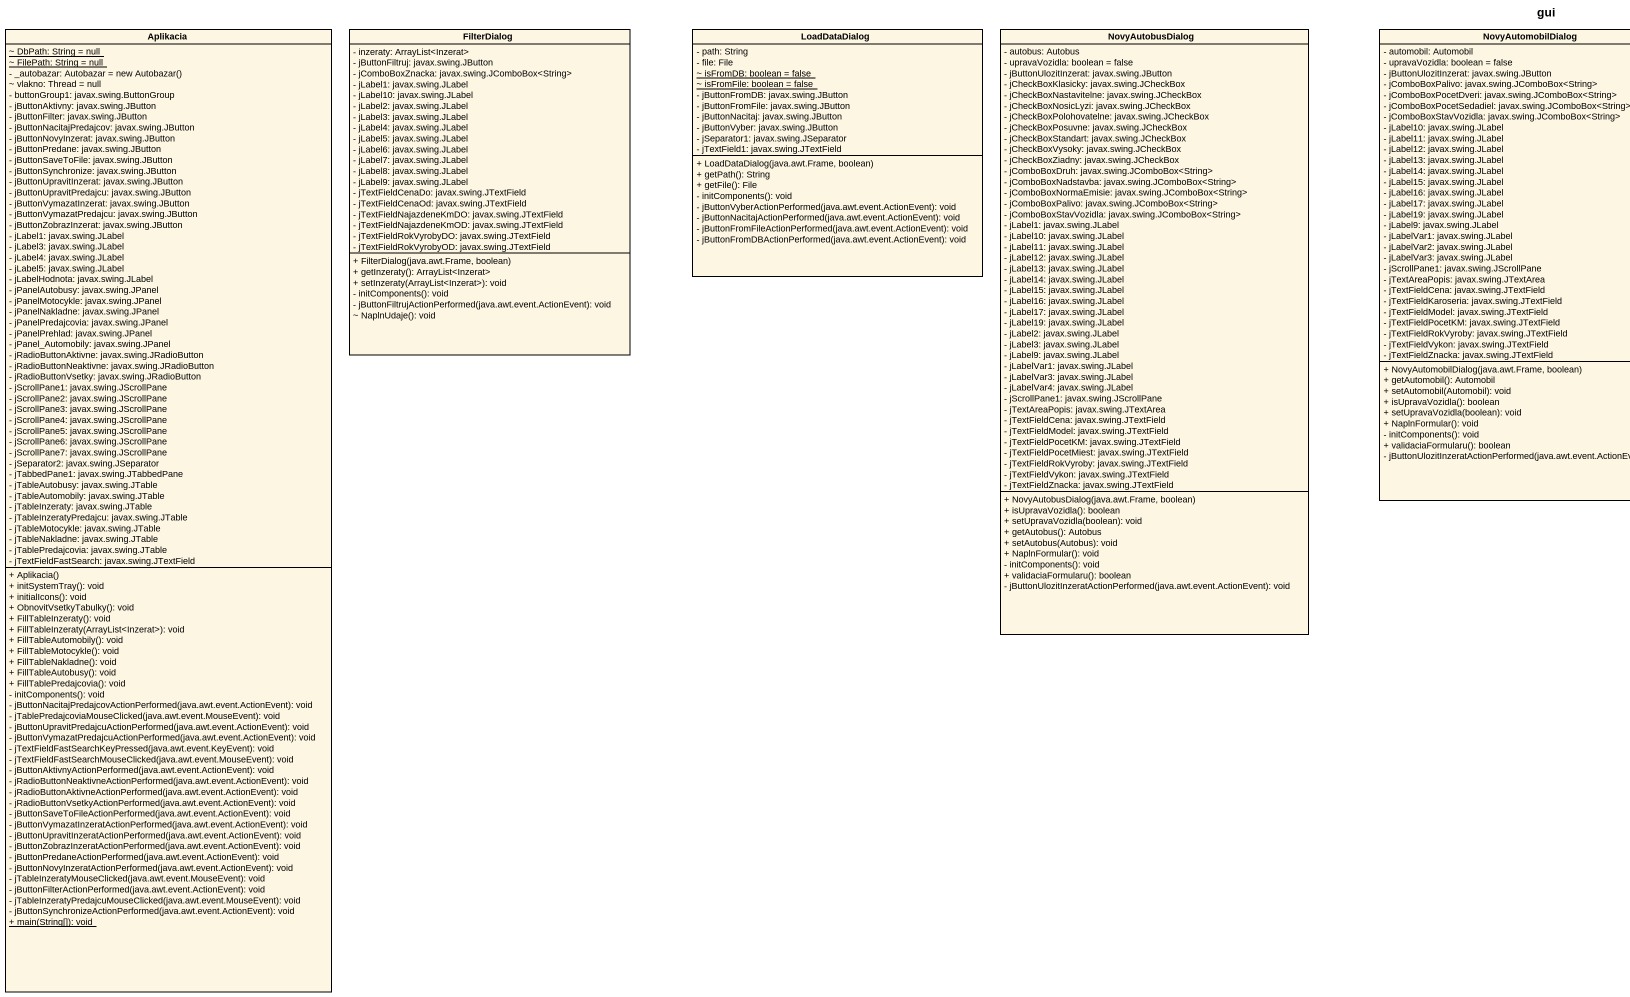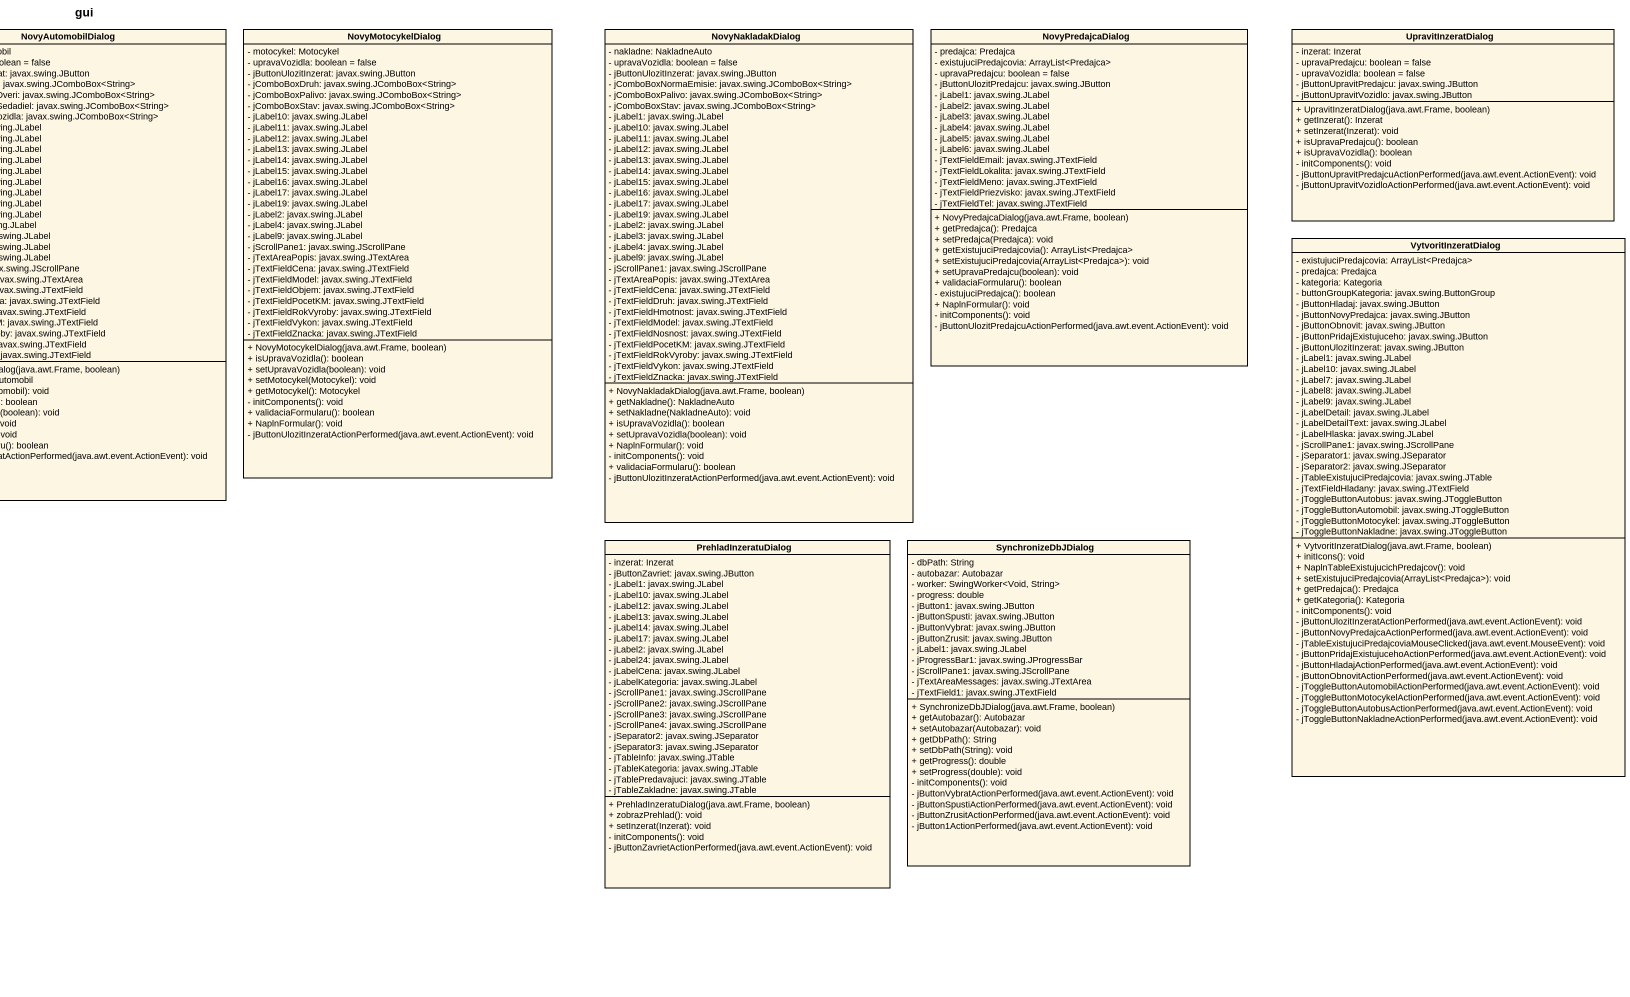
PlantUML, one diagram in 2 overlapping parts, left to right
@startuml
title gui
hide circle
hide empty members
skinparam classAttributeIconSize 0
class Aplikacia {
  {static} ~ DbPath: String = null
  {static} ~ FilePath: String = null
  {field} - _autobazar: Autobazar = new Autobazar()
  ~ vlakno: Thread = null
  - buttonGroup1: javax.swing.ButtonGroup
  - jButtonAktivny: javax.swing.JButton
  - jButtonFilter: javax.swing.JButton
  - jButtonNacitajPredajcov: javax.swing.JButton
  - jButtonNovyInzerat: javax.swing.JButton
  - jButtonPredane: javax.swing.JButton
  - jButtonSaveToFile: javax.swing.JButton
  - jButtonSynchronize: javax.swing.JButton
  - jButtonUpravitInzerat: javax.swing.JButton
  - jButtonUpravitPredajcu: javax.swing.JButton
  - jButtonVymazatInzerat: javax.swing.JButton
  - jButtonVymazatPredajcu: javax.swing.JButton
  - jButtonZobrazInzerat: javax.swing.JButton
  - jLabel1: javax.swing.JLabel
  - jLabel3: javax.swing.JLabel
  - jLabel4: javax.swing.JLabel
  - jLabel5: javax.swing.JLabel
  - jLabelHodnota: javax.swing.JLabel
  - jPanelAutobusy: javax.swing.JPanel
  - jPanelMotocykle: javax.swing.JPanel
  - jPanelNakladne: javax.swing.JPanel
  - jPanelPredajcovia: javax.swing.JPanel
  - jPanelPrehlad: javax.swing.JPanel
  - jPanel_Automobily: javax.swing.JPanel
  - jRadioButtonAktivne: javax.swing.JRadioButton
  - jRadioButtonNeaktivne: javax.swing.JRadioButton
  - jRadioButtonVsetky: javax.swing.JRadioButton
  - jScrollPane1: javax.swing.JScrollPane
  - jScrollPane2: javax.swing.JScrollPane
  - jScrollPane3: javax.swing.JScrollPane
  - jScrollPane4: javax.swing.JScrollPane
  - jScrollPane5: javax.swing.JScrollPane
  - jScrollPane6: javax.swing.JScrollPane
  - jScrollPane7: javax.swing.JScrollPane
  - jSeparator2: javax.swing.JSeparator
  - jTabbedPane1: javax.swing.JTabbedPane
  - jTableAutobusy: javax.swing.JTable
  - jTableAutomobily: javax.swing.JTable
  - jTableInzeraty: javax.swing.JTable
  - jTableInzeratyPredajcu: javax.swing.JTable
  - jTableMotocykle: javax.swing.JTable
  - jTableNakladne: javax.swing.JTable
  - jTablePredajcovia: javax.swing.JTable
  - jTextFieldFastSearch: javax.swing.JTextField
  + Aplikacia()
  + initSystemTray(): void
  + initialIcons(): void
  + ObnovitVsetkyTabulky(): void
  + FillTableInzeraty(): void
  + FillTableInzeraty(ArrayList<Inzerat>): void
  + FillTableAutomobily(): void
  + FillTableMotocykle(): void
  + FillTableNakladne(): void
  + FillTableAutobusy(): void
  + FillTablePredajcovia(): void
  - initComponents(): void
  - jButtonNacitajPredajcovActionPerformed(java.awt.event.ActionEvent): void
  - jTablePredajcoviaMouseClicked(java.awt.event.MouseEvent): void
  - jButtonUpravitPredajcuActionPerformed(java.awt.event.ActionEvent): void
  - jButtonVymazatPredajcuActionPerformed(java.awt.event.ActionEvent): void
  - jTextFieldFastSearchKeyPressed(java.awt.event.KeyEvent): void
  - jTextFieldFastSearchMouseClicked(java.awt.event.MouseEvent): void
  - jButtonAktivnyActionPerformed(java.awt.event.ActionEvent): void
  - jRadioButtonNeaktivneActionPerformed(java.awt.event.ActionEvent): void
  - jRadioButtonAktivneActionPerformed(java.awt.event.ActionEvent): void
  - jRadioButtonVsetkyActionPerformed(java.awt.event.ActionEvent): void
  - jButtonSaveToFileActionPerformed(java.awt.event.ActionEvent): void
  - jButtonVymazatInzeratActionPerformed(java.awt.event.ActionEvent): void
  - jButtonUpravitInzeratActionPerformed(java.awt.event.ActionEvent): void
  - jButtonZobrazInzeratActionPerformed(java.awt.event.ActionEvent): void
  - jButtonPredaneActionPerformed(java.awt.event.ActionEvent): void
  - jButtonNovyInzeratActionPerformed(java.awt.event.ActionEvent): void
  - jTableInzeratyMouseClicked(java.awt.event.MouseEvent): void
  - jButtonFilterActionPerformed(java.awt.event.ActionEvent): void
  - jTableInzeratyPredajcuMouseClicked(java.awt.event.MouseEvent): void
  - jButtonSynchronizeActionPerformed(java.awt.event.ActionEvent): void
  {static} + main(String[]): void
}
class FilterDialog {
  - inzeraty: ArrayList<Inzerat>
  - jButtonFiltruj: javax.swing.JButton
  - jComboBoxZnacka: javax.swing.JComboBox<String>
  - jLabel1: javax.swing.JLabel
  - jLabel10: javax.swing.JLabel
  - jLabel2: javax.swing.JLabel
  - jLabel3: javax.swing.JLabel
  - jLabel4: javax.swing.JLabel
  - jLabel5: javax.swing.JLabel
  - jLabel6: javax.swing.JLabel
  - jLabel7: javax.swing.JLabel
  - jLabel8: javax.swing.JLabel
  - jLabel9: javax.swing.JLabel
  - jTextFieldCenaDo: javax.swing.JTextField
  - jTextFieldCenaOd: javax.swing.JTextField
  - jTextFieldNajazdeneKmDO: javax.swing.JTextField
  - jTextFieldNajazdeneKmOD: javax.swing.JTextField
  - jTextFieldRokVyrobyDO: javax.swing.JTextField
  - jTextFieldRokVyrobyOD: javax.swing.JTextField
  + FilterDialog(java.awt.Frame, boolean)
  + getInzeraty(): ArrayList<Inzerat>
  + setInzeraty(ArrayList<Inzerat>): void
  - initComponents(): void
  - jButtonFiltrujActionPerformed(java.awt.event.ActionEvent): void
  ~ NaplnUdaje(): void
}
class LoadDataDialog {
  - path: String
  - file: File
  {static} ~ isFromDB: boolean = false
  {static} ~ isFromFile: boolean = false
  - jButtonFromDB: javax.swing.JButton
  - jButtonFromFile: javax.swing.JButton
  - jButtonNacitaj: javax.swing.JButton
  - jButtonVyber: javax.swing.JButton
  - jSeparator1: javax.swing.JSeparator
  - jTextField1: javax.swing.JTextField
  + LoadDataDialog(java.awt.Frame, boolean)
  + getPath(): String
  + getFile(): File
  - initComponents(): void
  - jButtonVyberActionPerformed(java.awt.event.ActionEvent): void
  - jButtonNacitajActionPerformed(java.awt.event.ActionEvent): void
  - jButtonFromFileActionPerformed(java.awt.event.ActionEvent): void
  - jButtonFromDBActionPerformed(java.awt.event.ActionEvent): void
}
class NovyAutobusDialog {
  - autobus: Autobus
  - upravaVozidla: boolean = false
  - jButtonUlozitInzerat: javax.swing.JButton
  - jCheckBoxKlasicky: javax.swing.JCheckBox
  - jCheckBoxNastavitelne: javax.swing.JCheckBox
  - jCheckBoxNosicLyzi: javax.swing.JCheckBox
  - jCheckBoxPolohovatelne: javax.swing.JCheckBox
  - jCheckBoxPosuvne: javax.swing.JCheckBox
  - jCheckBoxStandart: javax.swing.JCheckBox
  - jCheckBoxVysoky: javax.swing.JCheckBox
  - jCheckBoxZiadny: javax.swing.JCheckBox
  - jComboBoxDruh: javax.swing.JComboBox<String>
  - jComboBoxNadstavba: javax.swing.JComboBox<String>
  - jComboBoxNormaEmisie: javax.swing.JComboBox<String>
  - jComboBoxPalivo: javax.swing.JComboBox<String>
  - jComboBoxStavVozidla: javax.swing.JComboBox<String>
  - jLabel1: javax.swing.JLabel
  - jLabel10: javax.swing.JLabel
  - jLabel11: javax.swing.JLabel
  - jLabel12: javax.swing.JLabel
  - jLabel13: javax.swing.JLabel
  - jLabel14: javax.swing.JLabel
  - jLabel15: javax.swing.JLabel
  - jLabel16: javax.swing.JLabel
  - jLabel17: javax.swing.JLabel
  - jLabel19: javax.swing.JLabel
  - jLabel2: javax.swing.JLabel
  - jLabel3: javax.swing.JLabel
  - jLabel9: javax.swing.JLabel
  - jLabelVar1: javax.swing.JLabel
  - jLabelVar3: javax.swing.JLabel
  - jLabelVar4: javax.swing.JLabel
  - jScrollPane1: javax.swing.JScrollPane
  - jTextAreaPopis: javax.swing.JTextArea
  - jTextFieldCena: javax.swing.JTextField
  - jTextFieldModel: javax.swing.JTextField
  - jTextFieldPocetKM: javax.swing.JTextField
  - jTextFieldPocetMiest: javax.swing.JTextField
  - jTextFieldRokVyroby: javax.swing.JTextField
  - jTextFieldVykon: javax.swing.JTextField
  - jTextFieldZnacka: javax.swing.JTextField
  + NovyAutobusDialog(java.awt.Frame, boolean)
  + isUpravaVozidla(): boolean
  + setUpravaVozidla(boolean): void
  + getAutobus(): Autobus
  + setAutobus(Autobus): void
  + NaplnFormular(): void
  - initComponents(): void
  + validaciaFormularu(): boolean
  - jButtonUlozitInzeratActionPerformed(java.awt.event.ActionEvent): void
}
class NovyAutomobilDialog {
  - automobil: Automobil
  - upravaVozidla: boolean = false
  - jButtonUlozitInzerat: javax.swing.JButton
  - jComboBoxPalivo: javax.swing.JComboBox<String>
  - jComboBoxPocetDveri: javax.swing.JComboBox<String>
  - jComboBoxPocetSedadiel: javax.swing.JComboBox<String>
  - jComboBoxStavVozidla: javax.swing.JComboBox<String>
  - jLabel10: javax.swing.JLabel
  - jLabel11: javax.swing.JLabel
  - jLabel12: javax.swing.JLabel
  - jLabel13: javax.swing.JLabel
  - jLabel14: javax.swing.JLabel
  - jLabel15: javax.swing.JLabel
  - jLabel16: javax.swing.JLabel
  - jLabel17: javax.swing.JLabel
  - jLabel19: javax.swing.JLabel
  - jLabel9: javax.swing.JLabel
  - jLabelVar1: javax.swing.JLabel
  - jLabelVar2: javax.swing.JLabel
  - jLabelVar3: javax.swing.JLabel
  - jScrollPane1: javax.swing.JScrollPane
  - jTextAreaPopis: javax.swing.JTextArea
  - jTextFieldCena: javax.swing.JTextField
  - jTextFieldKaroseria: javax.swing.JTextField
  - jTextFieldModel: javax.swing.JTextField
  - jTextFieldPocetKM: javax.swing.JTextField
  - jTextFieldRokVyroby: javax.swing.JTextField
  - jTextFieldVykon: javax.swing.JTextField
  - jTextFieldZnacka: javax.swing.JTextField
  + NovyAutomobilDialog(java.awt.Frame, boolean)
  + getAutomobil(): Automobil
  + setAutomobil(Automobil): void
  + isUpravaVozidla(): boolean
  + setUpravaVozidla(boolean): void
  + NaplnFormular(): void
  - initComponents(): void
  + validaciaFormularu(): boolean
  - jButtonUlozitInzeratActionPerformed(java.awt.event.ActionEvent): void
}
class NovyMotocykelDialog {
  - motocykel: Motocykel
  - upravaVozidla: boolean = false
  - jButtonUlozitInzerat: javax.swing.JButton
  - jComboBoxDruh: javax.swing.JComboBox<String>
  - jComboBoxPalivo: javax.swing.JComboBox<String>
  - jComboBoxStav: javax.swing.JComboBox<String>
  - jLabel10: javax.swing.JLabel
  - jLabel11: javax.swing.JLabel
  - jLabel12: javax.swing.JLabel
  - jLabel13: javax.swing.JLabel
  - jLabel14: javax.swing.JLabel
  - jLabel15: javax.swing.JLabel
  - jLabel16: javax.swing.JLabel
  - jLabel17: javax.swing.JLabel
  - jLabel19: javax.swing.JLabel
  - jLabel2: javax.swing.JLabel
  - jLabel4: javax.swing.JLabel
  - jLabel9: javax.swing.JLabel
  - jScrollPane1: javax.swing.JScrollPane
  - jTextAreaPopis: javax.swing.JTextArea
  - jTextFieldCena: javax.swing.JTextField
  - jTextFieldModel: javax.swing.JTextField
  - jTextFieldObjem: javax.swing.JTextField
  - jTextFieldPocetKM: javax.swing.JTextField
  - jTextFieldRokVyroby: javax.swing.JTextField
  - jTextFieldVykon: javax.swing.JTextField
  - jTextFieldZnacka: javax.swing.JTextField
  + NovyMotocykelDialog(java.awt.Frame, boolean)
  + isUpravaVozidla(): boolean
  + setUpravaVozidla(boolean): void
  + setMotocykel(Motocykel): void
  + getMotocykel(): Motocykel
  - initComponents(): void
  + validaciaFormularu(): boolean
  + NaplnFormular(): void
  - jButtonUlozitInzeratActionPerformed(java.awt.event.ActionEvent): void
}
class NovyNakladakDialog {
  - nakladne: NakladneAuto
  - upravaVozidla: boolean = false
  - jButtonUlozitInzerat: javax.swing.JButton
  - jComboBoxNormaEmisie: javax.swing.JComboBox<String>
  - jComboBoxPalivo: javax.swing.JComboBox<String>
  - jComboBoxStav: javax.swing.JComboBox<String>
  - jLabel1: javax.swing.JLabel
  - jLabel10: javax.swing.JLabel
  - jLabel11: javax.swing.JLabel
  - jLabel12: javax.swing.JLabel
  - jLabel13: javax.swing.JLabel
  - jLabel14: javax.swing.JLabel
  - jLabel15: javax.swing.JLabel
  - jLabel16: javax.swing.JLabel
  - jLabel17: javax.swing.JLabel
  - jLabel19: javax.swing.JLabel
  - jLabel2: javax.swing.JLabel
  - jLabel3: javax.swing.JLabel
  - jLabel4: javax.swing.JLabel
  - jLabel9: javax.swing.JLabel
  - jScrollPane1: javax.swing.JScrollPane
  - jTextAreaPopis: javax.swing.JTextArea
  - jTextFieldCena: javax.swing.JTextField
  - jTextFieldDruh: javax.swing.JTextField
  - jTextFieldHmotnost: javax.swing.JTextField
  - jTextFieldModel: javax.swing.JTextField
  - jTextFieldNosnost: javax.swing.JTextField
  - jTextFieldPocetKM: javax.swing.JTextField
  - jTextFieldRokVyroby: javax.swing.JTextField
  - jTextFieldVykon: javax.swing.JTextField
  - jTextFieldZnacka: javax.swing.JTextField
  + NovyNakladakDialog(java.awt.Frame, boolean)
  + getNakladne(): NakladneAuto
  + setNakladne(NakladneAuto): void
  + isUpravaVozidla(): boolean
  + setUpravaVozidla(boolean): void
  + NaplnFormular(): void
  - initComponents(): void
  + validaciaFormularu(): boolean
  - jButtonUlozitInzeratActionPerformed(java.awt.event.ActionEvent): void
}
class NovyPredajcaDialog {
  - predajca: Predajca
  - existujuciPredajcovia: ArrayList<Predajca>
  - upravaPredajcu: boolean = false
  - jButtonUlozitPredajcu: javax.swing.JButton
  - jLabel1: javax.swing.JLabel
  - jLabel2: javax.swing.JLabel
  - jLabel3: javax.swing.JLabel
  - jLabel4: javax.swing.JLabel
  - jLabel5: javax.swing.JLabel
  - jLabel6: javax.swing.JLabel
  - jTextFieldEmail: javax.swing.JTextField
  - jTextFieldLokalita: javax.swing.JTextField
  - jTextFieldMeno: javax.swing.JTextField
  - jTextFieldPriezvisko: javax.swing.JTextField
  - jTextFieldTel: javax.swing.JTextField
  + NovyPredajcaDialog(java.awt.Frame, boolean)
  + getPredajca(): Predajca
  + setPredajca(Predajca): void
  + getExistujuciPredajcovia(): ArrayList<Predajca>
  + setExistujuciPredajcovia(ArrayList<Predajca>): void
  + setUpravaPredajcu(boolean): void
  + validaciaFormularu(): boolean
  - existujuciPredajca(): boolean
  + NaplnFormular(): void
  - initComponents(): void
  - jButtonUlozitPredajcuActionPerformed(java.awt.event.ActionEvent): void
}
class UpravitInzeratDialog {
  - inzerat: Inzerat
  - upravaPredajcu: boolean = false
  - upravaVozidla: boolean = false
  - jButtonUpravitPredajcu: javax.swing.JButton
  - jButtonUpravitVozidlo: javax.swing.JButton
  + UpravitInzeratDialog(java.awt.Frame, boolean)
  + getInzerat(): Inzerat
  + setInzerat(Inzerat): void
  + isUpravaPredajcu(): boolean
  + isUpravaVozidla(): boolean
  - initComponents(): void
  - jButtonUpravitPredajcuActionPerformed(java.awt.event.ActionEvent): void
  - jButtonUpravitVozidloActionPerformed(java.awt.event.ActionEvent): void
}
class VytvoritInzeratDialog {
  - existujuciPredajcovia: ArrayList<Predajca>
  - predajca: Predajca
  - kategoria: Kategoria
  - buttonGroupKategoria: javax.swing.ButtonGroup
  - jButtonHladaj: javax.swing.JButton
  - jButtonNovyPredajca: javax.swing.JButton
  - jButtonObnovit: javax.swing.JButton
  - jButtonPridajExistujuceho: javax.swing.JButton
  - jButtonUlozitInzerat: javax.swing.JButton
  - jLabel1: javax.swing.JLabel
  - jLabel10: javax.swing.JLabel
  - jLabel7: javax.swing.JLabel
  - jLabel8: javax.swing.JLabel
  - jLabel9: javax.swing.JLabel
  - jLabelDetail: javax.swing.JLabel
  - jLabelDetailText: javax.swing.JLabel
  - jLabelHlaska: javax.swing.JLabel
  - jScrollPane1: javax.swing.JScrollPane
  - jSeparator1: javax.swing.JSeparator
  - jSeparator2: javax.swing.JSeparator
  - jTableExistujuciPredajcovia: javax.swing.JTable
  - jTextFieldHladany: javax.swing.JTextField
  - jToggleButtonAutobus: javax.swing.JToggleButton
  - jToggleButtonAutomobil: javax.swing.JToggleButton
  - jToggleButtonMotocykel: javax.swing.JToggleButton
  - jToggleButtonNakladne: javax.swing.JToggleButton
  + VytvoritInzeratDialog(java.awt.Frame, boolean)
  + initIcons(): void
  + NaplnTableExistujucichPredajcov(): void
  + setExistujuciPredajcovia(ArrayList<Predajca>): void
  + getPredajca(): Predajca
  + getKategoria(): Kategoria
  - initComponents(): void
  - jButtonUlozitInzeratActionPerformed(java.awt.event.ActionEvent): void
  - jButtonNovyPredajcaActionPerformed(java.awt.event.ActionEvent): void
  - jTableExistujuciPredajcoviaMouseClicked(java.awt.event.MouseEvent): void
  - jButtonPridajExistujucehoActionPerformed(java.awt.event.ActionEvent): void
  - jButtonHladajActionPerformed(java.awt.event.ActionEvent): void
  - jButtonObnovitActionPerformed(java.awt.event.ActionEvent): void
  - jToggleButtonAutomobilActionPerformed(java.awt.event.ActionEvent): void
  - jToggleButtonMotocykelActionPerformed(java.awt.event.ActionEvent): void
  - jToggleButtonAutobusActionPerformed(java.awt.event.ActionEvent): void
  - jToggleButtonNakladneActionPerformed(java.awt.event.ActionEvent): void
}
class PrehladInzeratuDialog {
  - inzerat: Inzerat
  - jButtonZavriet: javax.swing.JButton
  - jLabel1: javax.swing.JLabel
  - jLabel10: javax.swing.JLabel
  - jLabel12: javax.swing.JLabel
  - jLabel13: javax.swing.JLabel
  - jLabel14: javax.swing.JLabel
  - jLabel17: javax.swing.JLabel
  - jLabel2: javax.swing.JLabel
  - jLabel24: javax.swing.JLabel
  - jLabelCena: javax.swing.JLabel
  - jLabelKategoria: javax.swing.JLabel
  - jScrollPane1: javax.swing.JScrollPane
  - jScrollPane2: javax.swing.JScrollPane
  - jScrollPane3: javax.swing.JScrollPane
  - jScrollPane4: javax.swing.JScrollPane
  - jSeparator2: javax.swing.JSeparator
  - jSeparator3: javax.swing.JSeparator
  - jTableInfo: javax.swing.JTable
  - jTableKategoria: javax.swing.JTable
  - jTablePredavajuci: javax.swing.JTable
  - jTableZakladne: javax.swing.JTable
  + PrehladInzeratuDialog(java.awt.Frame, boolean)
  + zobrazPrehlad(): void
  + setInzerat(Inzerat): void
  - initComponents(): void
  - jButtonZavrietActionPerformed(java.awt.event.ActionEvent): void
}
class SynchronizeDbJDialog {
  - dbPath: String
  - autobazar: Autobazar
  - worker: SwingWorker<Void, String>
  - progress: double
  - jButton1: javax.swing.JButton
  - jButtonSpusti: javax.swing.JButton
  - jButtonVybrat: javax.swing.JButton
  - jButtonZrusit: javax.swing.JButton
  - jLabel1: javax.swing.JLabel
  - jProgressBar1: javax.swing.JProgressBar
  - jScrollPane1: javax.swing.JScrollPane
  - jTextAreaMessages: javax.swing.JTextArea
  - jTextField1: javax.swing.JTextField
  + SynchronizeDbJDialog(java.awt.Frame, boolean)
  + getAutobazar(): Autobazar
  + setAutobazar(Autobazar): void
  + getDbPath(): String
  + setDbPath(String): void
  + getProgress(): double
  + setProgress(double): void
  - initComponents(): void
  - jButtonVybratActionPerformed(java.awt.event.ActionEvent): void
  - jButtonSpustiActionPerformed(java.awt.event.ActionEvent): void
  - jButtonZrusitActionPerformed(java.awt.event.ActionEvent): void
  - jButton1ActionPerformed(java.awt.event.ActionEvent): void
}
@enduml
